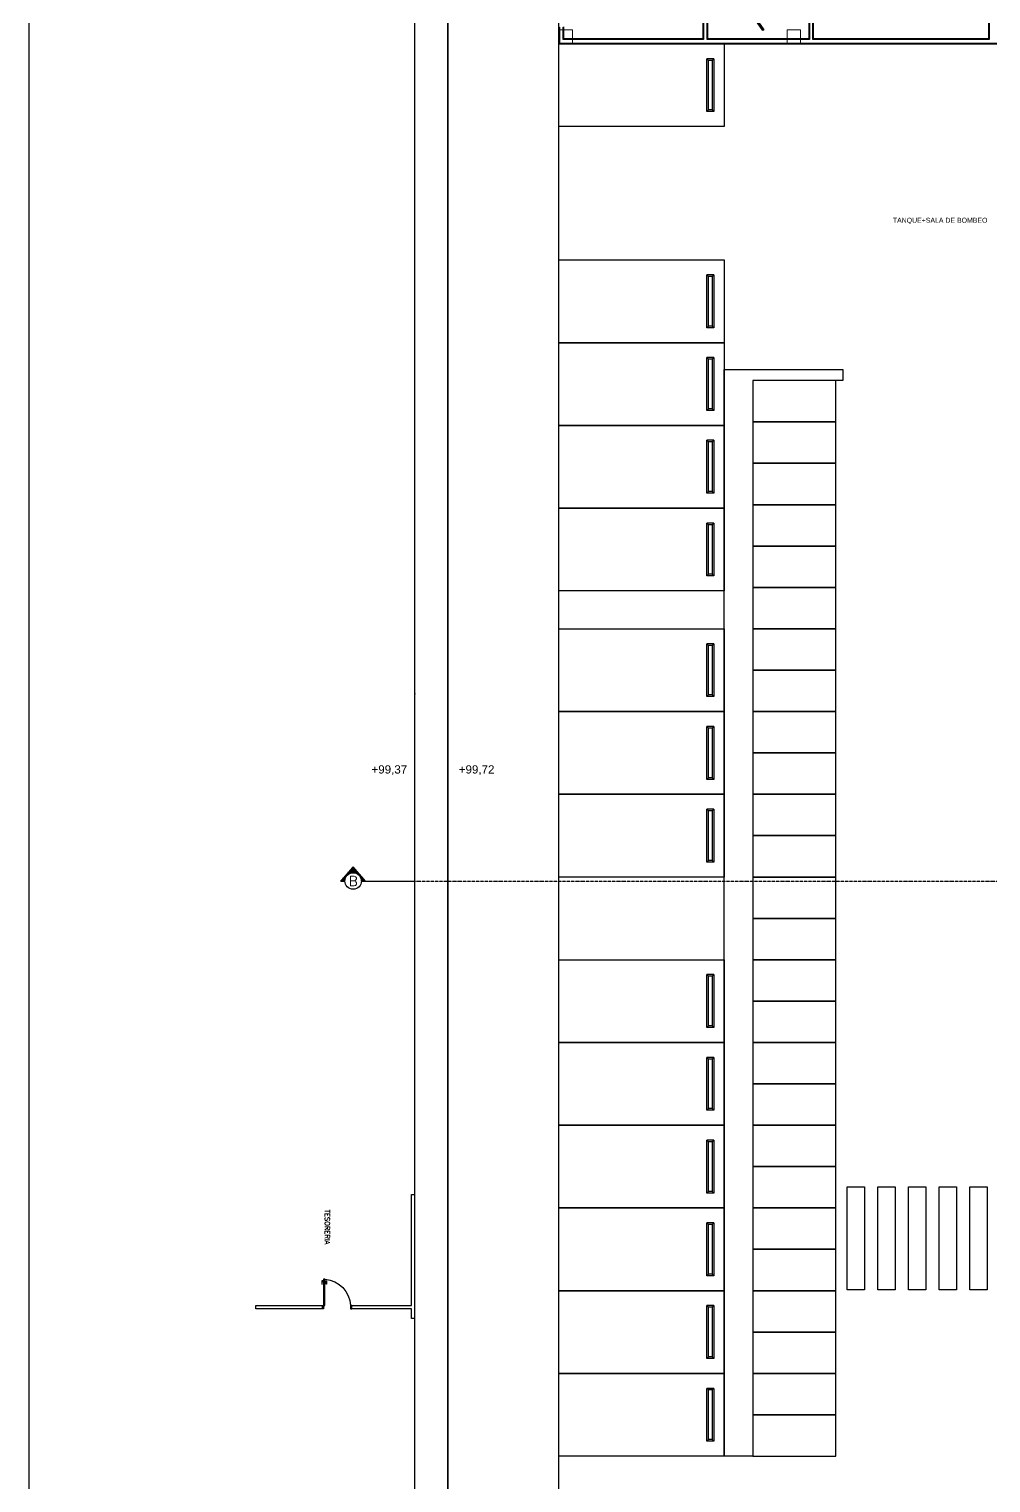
# Model space of a CAD drawing. Header units: millimetres. Extents: x 2698011 to 2856548, y 1019778 to 1210064.
# Drawn here: x 2725826 to 2754883, y 1111016 to 1154946 of the extents above; entities that cross this region are included whole.
import ezdxf
from ezdxf.enums import TextEntityAlignment as Align

# ---------------------------------------------------------------- set-up
doc = ezdxf.new("R2010")
doc.units = ezdxf.units.MM
doc.linetypes.add('DASHDOT2', pattern=[0.5, 0.25, -0.125, 0, -0.125])
doc.linetypes.add('HIDDEN', pattern=[0.375, 0.25, -0.125])
for name, color, linetype in [('.corte', 9, 'Continuous'), ('.REVOQUE', 9, 'Continuous'), ('.signos y marcas', 9, 'Continuous'), ('A-Aberturas', 9, 'Continuous'), ('Arq. Estacionamiento', 9, 'Continuous'), ('Arq. Niveles', 9, 'Continuous'), ('Capa PISOS', 9, 'Continuous'), ('DURLOCK', 9, 'Continuous'), ('EV-EQUIPAMIENTO PREP', 9, 'Continuous'), ('LOTES', 9, 'Continuous'), ('Mampostería', 9, 'Continuous'), ('nombre de locales', 9, 'Continuous'), ('piso', 9, 'Continuous'), ('Punto Cota', 9, 'Continuous')]:
    doc.layers.add(name, color=color, linetype=linetype)
doc.layers.add('PILAR_REF', color=9, linetype='Continuous', lineweight=0)
doc.styles.add('BGOTHL', font='romans.shx')
doc.styles.add('Estilo1', font='simplex.shx', dxfattribs={"height": 0.15})
doc.styles.get("Standard").update_dxf_attribs({"font": 'arial.ttf'})

# ---------------------------------------------------------------- blocks, each defined once
blk = doc.blocks.new('A$C1FB93DB3')
at = {"layer": 'LOTES', "ltscale": 3}
for p, q in [((62.542, -108.061), (-13.398, -100.667)), ((56.758, -123.573), (-40.827, -114.073))]:
    blk.add_line(p, q, dxfattribs=at)
at = {"layer": 'LOTES', "linetype": 'HIDDEN', "ltscale": 3}
blk.add_line((65.376, -112.707), (-18.15, -104.575), dxfattribs=at)
blk = doc.blocks.new('ASC6A365E89')
for p, q in [((0.194, -1.195), (1.014, -0.623)), ((1.031, -0.648), (0.211, -1.22)), ((1.001, -0.648), (1.701, -0.648)), ((1.001, -1.648), (1.001, -0.648)), ((1.014, -0.623), (1.031, -0.648)), ((1.031, -0.678), (1.671, -0.678)), ((1.031, -1.618), (1.031, -0.678)), ((1.251, -0.448), (1.701, -0.448)), ((1.251, -0.648), (1.251, -0.448)), ((1.701, -0.648), (1.251, -0.648)), ((1.671, -0.678), (1.671, -1.618)), ((1.701, -0.448), (1.701, -0.648)), ((1.701, -0.648), (1.701, -1.648)), ((0.211, -1.22), (0.194, -1.195)), ((1.671, -1.648), (2.59, -1.253)), ((2.602, -1.281), (1.683, -1.676)), ((2.59, -1.253), (2.602, -1.281)), ((1.701, -1.648), (1.001, -1.648)), ((1.671, -1.618), (1.031, -1.618)), ((1.683, -1.676), (1.671, -1.648))]:
    blk.add_line(p, q)
blk = doc.blocks.new('*X97')
at = {"color": 0}
for p, q in [((-0.725, 0), (-0.725, 0.002)), ((-0.713, 0), (-0.713, 0.016)), ((-0.7, 0), (-0.7, 0.03)), ((-0.688, 0), (-0.688, 0.045)), ((-0.675, 0), (-0.675, 0.059)), ((-0.663, 0), (-0.663, 0.073)), ((-0.65, 0), (-0.65, 0.088)), ((-0.638, 0), (-0.638, 0.102)), ((-0.625, 0), (-0.625, 0.116)), ((-0.613, 0), (-0.613, 0.13)), ((-0.6, 0), (-0.6, 0.145)), ((-0.588, 0.078), (-0.588, 0.159)), ((-0.575, 0.109), (-0.575, 0.173)), ((-0.563, 0.132), (-0.563, 0.188)), ((-0.55, 0.15), (-0.55, 0.202)), ((-0.538, 0.165), (-0.538, 0.216)), ((-0.525, 0.179), (-0.525, 0.23)), ((-0.513, 0.19), (-0.513, 0.245)), ((-0.5, 0.2), (-0.5, 0.259)), ((-0.488, 0.209), (-0.488, 0.273)), ((-0.475, 0.217), (-0.475, 0.288)), ((-0.463, 0.223), (-0.463, 0.302)), ((-0.45, 0.229), (-0.45, 0.316)), ((-0.438, 0.234), (-0.438, 0.33)), ((-0.425, 0.238), (-0.425, 0.345)), ((-0.413, 0.242), (-0.413, 0.359)), ((-0.4, 0.245), (-0.4, 0.373)), ((-0.388, 0.247), (-0.388, 0.388)), ((-0.375, 0.249), (-0.375, 0.402)), ((-0.362, 0.25), (-0.362, 0.416)), ((-0.35, 0.25), (-0.35, 0.43)), ((-0.338, 0.25), (-0.338, 0.416)), ((-0.325, 0.249), (-0.325, 0.402)), ((-0.312, 0.247), (-0.312, 0.388)), ((-0.3, 0.245), (-0.3, 0.373)), ((-0.287, 0.242), (-0.287, 0.359)), ((-0.275, 0.238), (-0.275, 0.345)), ((-0.263, 0.234), (-0.263, 0.33)), ((-0.25, 0.229), (-0.25, 0.316)), ((-0.237, 0.223), (-0.237, 0.302)), ((-0.225, 0.217), (-0.225, 0.288)), ((-0.212, 0.209), (-0.212, 0.273)), ((-0.2, 0.2), (-0.2, 0.259)), ((-0.188, 0.19), (-0.188, 0.245)), ((-0.175, 0.179), (-0.175, 0.23)), ((-0.163, 0.165), (-0.163, 0.216)), ((-0.15, 0.15), (-0.15, 0.202)), ((-0.138, 0.132), (-0.138, 0.188)), ((-0.125, 0.109), (-0.125, 0.173)), ((-0.113, 0.078), (-0.113, 0.159)), ((-0.1, 0), (-0.1, 0.145)), ((-0.087, 0), (-0.087, 0.13)), ((-0.075, 0), (-0.075, 0.116)), ((-0.062, 0), (-0.062, 0.102)), ((-0.05, 0), (-0.05, 0.088)), ((-0.037, 0), (-0.037, 0.073)), ((-0.025, 0), (-0.025, 0.059)), ((-0.013, 0), (-0.013, 0.045)), ((0, 0), (0, 0.03)), ((0.013, 0), (0.013, 0.016)), ((0.025, 0), (0.025, 0.002))]:
    blk.add_line(p, q, dxfattribs=at)
blk = doc.blocks.new('CRT-DIRD')
at = {"color": 4}
for p, q in [((0.35, 0.43), (-0.027, 0)), ((-0.027, 0), (0.1, 0)), ((0.727, 0), (0.35, 0.43)), ((0.6, 0), (0.727, 0))]:
    blk.add_line(p, q, dxfattribs=at)
blk.add_circle((0.35, 0), 0.25, dxfattribs=at)
blk.add_blockref('*X97', (0.7, 0), dxfattribs=at)
at = {"color": 4, "style": 'BGOTHL'}
blk.add_attdef('CORTE', text='', height=0.3, dxfattribs=at).set_placement((0.35, -0.15), align=Align.CENTER)
blk = doc.blocks.new('tope')
at = {"layer": 'piso'}
for p, q in [((160.261, 220.746), (161.86, 220.746)), ((160.261, 220.746), (160.311, 220.696)), ((160.261, 220.746), (160.261, 220.533)), ((160.311, 220.583), (160.261, 220.533)), ((161.86, 220.533), (160.261, 220.533)), ((160.311, 220.696), (161.81, 220.696)), ((160.311, 220.696), (160.311, 220.583)), ((161.81, 220.583), (160.311, 220.583)), ((161.86, 220.746), (161.81, 220.696)), ((161.81, 220.696), (161.81, 220.583)), ((161.81, 220.583), (161.86, 220.533)), ((161.86, 220.746), (161.86, 220.533))]:
    blk.add_line(p, q, dxfattribs=at)
blk = doc.blocks.new('box')
at = {"layer": 'piso'}
blk.add_lwpolyline([(239.705, 265.382), (242.205, 265.382), (242.205, 260.382), (239.705, 260.382), (239.705, 265.382)], dxfattribs=at)
at = {"layer": 'Capa PISOS'}
blk.add_blockref('tope', (79.894, 44.326), dxfattribs=at)
blk = doc.blocks.new('A$C41334740')
at = {"linetype": 'ByBlock'}
for points, elevation in [([(0.01, 0.8), (0.05, 0.8), (0.05, 0.9), (0.05, 0.9), (0.05, 0.9), (0.01, 0.9)], 41.594), ([(0.91, 0.8), (0.87, 0.8), (0.87, 0.9), (0.87, 0.9), (0.87, 0.9), (0.91, 0.9)], 41.595), ([(0.05, 0.05), (0, 0.05), (0, 0.15), (0.01, 0.15), (0.01, 0.05)], 41.594), ([(0.01, 0.07), (0.05, 0.07)], 41.594), ([(0.1, 0.05), (0.15, 0.05), (0.15, 0.15), (0.14, 0.15), (0.14, 0.05)], 41.594), ([(0.14, 0.07), (0.1, 0.07)], 41.594)]:
    blk.add_lwpolyline(points, dxfattribs=dict(at, elevation=elevation))
at = {"linetype": 'ByBlock', "elevation": 41.594}
blk.add_lwpolyline([(0.05, 0), (0.05, 0.8), (0.1, 0.8), (0.1, 0)], close=True, dxfattribs=at)
at = {"linetype": 'ByBlock'}
blk.add_arc((0.033, 0.837, 41.595), 0.838, 274.6154, 357.4628, dxfattribs=at)

msp = doc.modelspace()

# ---------------------------------------------------------------- linework, layer by layer
at = {"layer": '.corte', "linetype": 'DASHDOT2', "ltscale": 2}
msp.add_line((2737475.849, 1129202.793), (2831748.487, 1129207.141), dxfattribs=at)
at = {"layer": '.REVOQUE'}
for points in [[(2749377.584, 1159435.764), (2749377.584, 1154650.718), (2746325.863, 1154650.718), (2746325.867, 1159435.764)], [(2754807.614, 1159435.764), (2754807.614, 1154650.718), (2749527.584, 1154650.718), (2749527.584, 1159435.764)], [(2746175.864, 1157850.689), (2746175.864, 1154650.718), (2741975.849, 1154650.718), (2741975.849, 1155018.498)], [(2741825.849, 1155018.498), (2741825.849, 1154500.718), (2762473.079, 1154500.718)]]:
    msp.add_lwpolyline(points, dxfattribs=at)
at = {"layer": '.signos y marcas'}
msp.add_lwpolyline([(2735992.514, 1129202.8), (2737475.849, 1129202.8), (2737475.849, 1129202.8)], dxfattribs=at)
at = {"layer": 'Arq. Estacionamiento'}
for points in [[(2747693.074, 1144324.183), (2747693.074, 1143074.183), (2750193.074, 1143074.183), (2750193.074, 1144324.183)], [(2747693.074, 1143074.183), (2747693.074, 1141824.183), (2750193.074, 1141824.183), (2750193.074, 1143074.183)], [(2747693.074, 1141824.183), (2747693.074, 1140574.183), (2750193.074, 1140574.183), (2750193.074, 1141824.183)], [(2747693.074, 1140574.183), (2747693.074, 1139324.183), (2750193.074, 1139324.183), (2750193.074, 1140574.183)], [(2747693.074, 1139324.183), (2747693.074, 1138074.183), (2750193.074, 1138074.183), (2750193.074, 1139324.183)], [(2747693.074, 1138074.183), (2747693.074, 1136824.183), (2750193.074, 1136824.183), (2750193.074, 1138074.183)], [(2747693.074, 1136824.183), (2747693.074, 1135574.183), (2750193.074, 1135574.183), (2750193.074, 1136824.183)], [(2747693.074, 1135574.183), (2747693.074, 1134324.183), (2750193.074, 1134324.183), (2750193.074, 1135574.183)], [(2747693.074, 1134324.183), (2747693.074, 1133074.183), (2750193.074, 1133074.183), (2750193.074, 1134324.183)], [(2747693.074, 1133074.183), (2747693.074, 1131824.183), (2750193.074, 1131824.183), (2750193.074, 1133074.183)], [(2747693.074, 1131824.183), (2747693.074, 1130574.183), (2750193.074, 1130574.183), (2750193.074, 1131824.183)], [(2747693.074, 1130574.183), (2747693.074, 1129324.183), (2750193.074, 1129324.183), (2750193.074, 1130574.183)], [(2747693.074, 1129324.183), (2747693.074, 1128074.183), (2750193.074, 1128074.183), (2750193.074, 1129324.183)], [(2747693.074, 1128074.183), (2747693.074, 1126824.183), (2750193.074, 1126824.183), (2750193.074, 1128074.183)], [(2747693.074, 1126824.183), (2747693.074, 1125574.183), (2750193.074, 1125574.183), (2750193.074, 1126824.183)], [(2747693.074, 1125574.183), (2747693.074, 1124324.183), (2750193.074, 1124324.183), (2750193.074, 1125574.183)], [(2747693.074, 1124324.183), (2747693.074, 1123074.183), (2750193.074, 1123074.183), (2750193.074, 1124324.183)], [(2747693.074, 1123074.183), (2747693.074, 1121824.183), (2750193.074, 1121824.183), (2750193.074, 1123074.183)], [(2747693.074, 1121824.183), (2747693.074, 1120574.183), (2750193.074, 1120574.183), (2750193.074, 1121824.183)], [(2747693.074, 1120574.183), (2747693.074, 1119324.183), (2750193.074, 1119324.183), (2750193.074, 1120574.183)], [(2751064.722, 1116845.908), (2750539.027, 1116845.908), (2750539.027, 1119966.978), (2751064.722, 1119966.978)], [(2751990.416, 1116845.908), (2751464.722, 1116845.908), (2751464.722, 1119966.978), (2751990.416, 1119966.978)], [(2752916.111, 1116845.908), (2752390.416, 1116845.908), (2752390.416, 1119966.978), (2752916.111, 1119966.978)], [(2753841.806, 1116845.908), (2753316.111, 1116845.908), (2753316.111, 1119966.978), (2753841.806, 1119966.978)], [(2754767.5, 1116845.908), (2754241.806, 1116845.908), (2754241.806, 1119966.978), (2754767.5, 1119966.978)], [(2747693.074, 1119324.183), (2747693.074, 1118074.183), (2750193.074, 1118074.183), (2750193.074, 1119324.183)], [(2747693.074, 1118074.183), (2747693.074, 1116824.183), (2750193.074, 1116824.183), (2750193.074, 1118074.183)], [(2747693.074, 1116824.183), (2747693.074, 1115574.183), (2750193.074, 1115574.183), (2750193.074, 1116824.183)], [(2747693.074, 1115574.183), (2747693.074, 1114324.183), (2750193.074, 1114324.183), (2750193.074, 1115574.183)], [(2747693.074, 1114324.183), (2747693.074, 1113074.183), (2750193.074, 1113074.183), (2750193.074, 1114324.183)], [(2747693.074, 1113074.183), (2747693.074, 1111824.183), (2750193.074, 1111824.183), (2750193.074, 1113074.183)]]:
    msp.add_lwpolyline(points, close=True, dxfattribs=at)
at = {"layer": 'DURLOCK'}
for points in [[(2737373.889, 1119726.721), (2737473.889, 1119727.592), (2737473.889, 1115984.386), (2737373.907, 1115984.378), (2737373.889, 1116272.459), (2735575.328, 1116272.527), (2735575.32, 1116372.505), (2737373.889, 1116372.459), (2737373.889, 1119726.721)], [(2734675.333, 1116272.49), (2732673.126, 1116272.502), (2732673.126, 1116372.507), (2734675.333, 1116372.51), (2734675.333, 1116272.49)]]:
    msp.add_lwpolyline(points, dxfattribs=at)
at = {"layer": 'Mampostería'}
for points in [[(2749397.584, 1159455.764), (2749397.584, 1154630.718), (2746305.863, 1154630.718), (2746305.868, 1159455.764)], [(2754827.614, 1159455.764), (2754827.614, 1154630.718), (2749507.584, 1154630.718), (2749507.584, 1159455.764)], [(2746195.864, 1157870.689), (2746195.864, 1154630.718), (2741956.463, 1154630.718), (2741956.482, 1154998.498)], [(2741845.849, 1154998.498), (2741845.849, 1154520.718), (2762493.082, 1154520.718), (2762493.082, 1151516.177), (2762603.083, 1151516.165), (2762603.082, 1154760.8)]]:
    msp.add_lwpolyline(points, dxfattribs=at)
at = {"layer": 'PILAR_REF'}
for points in [[(2741845.849, 1154920.718), (2742245.85, 1154920.718), (2742245.85, 1154520.718), (2741845.849, 1154520.718)], [(2748728.259, 1154920.718), (2749128.261, 1154920.718), (2749128.261, 1154520.718), (2748728.259, 1154520.718)]]:
    msp.add_lwpolyline(points, close=True, dxfattribs=at)
at = {"layer": 'piso'}
for points in [[(2741825.849, 1173010.659), (2827310.525, 1173010.659), (2827513.494, 1071926.241), (2741825.849, 1096710.659), (2741825.849, 1173010.659)], [(2737475.849, 1169210.659), (2738475.849, 1168210.659), (2738475.85, 1100243.767), (2737475.849, 1099243.767), (2737475.849, 1169210.659)], [(2750410.055, 1144655.907), (2750410.056, 1144324.183), (2747693.074, 1144324.183), (2747693.074, 1111824.183), (2746825.849, 1111824.183), (2746825.861, 1144655.906), (2750410.055, 1144655.907)]]:
    msp.add_lwpolyline(points, dxfattribs=at)
at = {"layer": 'piso', "elevation": 37341.518}
msp.add_lwpolyline([(2737475.849, 1099243.767), (2738475.85, 1100243.767), (2738475.849, 1168210.659), (2737475.849, 1169210.659), (2737475.849, 1169210.659), (2737475.849, 1169210.659)], dxfattribs=at)
at = {"layer": 'Punto Cota', "lineweight": 9}
for p in [(2741825.849, 1153010.659, 99150), (2741825.849, 1133010.659, 99800), (2741825.849, 1113010.659, 99920)]:
    msp.add_point(p, dxfattribs=at)
at = {"layer": 'Punto Cota'}
msp.add_point((2737475.848, 1134860.659, 99370), dxfattribs=at)

# ---------------------------------------------------------------- block references
at = {"layer": '.signos y marcas', "xscale": 1000, "yscale": 1000, "zscale": 1000}
msp.add_blockref('CRT-DIRD', (2735265.939, 1129202.8), dxfattribs=at).add_auto_attribs({'CORTE': 'B'})
at = {"xscale": 1000, "yscale": 1000, "zscale": 1000}
for name, p, rotation in [('A$C1FB93DB3', (2843317.747, 1169430.057), 275.5607761118083), ('box', (2481444.229, 1394205.43), 270), ('box', (2481444.229, 1387674.982), 270), ('box', (2481444.22, 1385174.981), 270), ('box', (2481444.22, 1382674.981), 270), ('box', (2481444.228, 1380174.981), 270), ('box', (2481444.22, 1376528.896), 270), ('box', (2481444.22, 1374028.896), 270), ('box', (2481444.221, 1371528.896), 270), ('box', (2481444.22, 1366528.896), 270), ('box', (2481444.22, 1364028.896), 270), ('box', (2481444.22, 1361528.896), 270), ('box', (2481444.22, 1359028.896), 270), ('box', (2481444.22, 1356528.896), 270), ('box', (2481444.22, 1354028.896), 270)]:
    msp.add_blockref(name, p, dxfattribs=dict(at, rotation=rotation))
at = {"layer": 'A-Aberturas', "extrusion": (0, 0, -1), "xscale": 999.9999999999999, "yscale": 999.9999999999999, "zscale": -1000, "rotation": 179.9988593930032}
msp.add_blockref('A$C41334740', (-2734665.315, 1117172.509, 41594.39), dxfattribs=at)
at = {"layer": 'EV-EQUIPAMIENTO PREP', "xscale": 1000, "yscale": 1000, "zscale": 1000, "rotation": 89.99999999999999}
msp.add_blockref('ASC6A365E89', (2746800.008, 1154713.288), dxfattribs=at)

# ---------------------------------------------------------------- texts
at = {"layer": 'Arq. Niveles', "char_height": 250, "width": 1800, "attachment_point": 3, "rotation": 0.0000089, "style": 'Estilo1'}
for s, insert in [('{\\fArial|b0|i0|c0|p34;+99,37}', (2737248.415, 1132700.161)), ('{\\fArial|b0|i0|c0|p34;+99,72}', (2739884.043, 1132700.161))]:
    msp.add_mtext(s, dxfattribs=dict(at, insert=insert))
at = {"layer": 'nombre de locales'}
msp.add_text('TANQUE+SALA DE BOMBEO', height=150, dxfattribs=at).set_placement((2751919.33, 1149094.441))
at = {"layer": 'nombre de locales', "insert": (2734911.141, 1118699.617, 0), "char_height": 150, "attachment_point": 1, "rotation": 270}
msp.add_mtext_dynamic_manual_height_columns('\\pi-577.98;{\\Fromans|c0;TESORERIA}', width=1.18643, gutter_width=12.5, heights=[0], dxfattribs=at)

doc.saveas('drawing.dxf')
